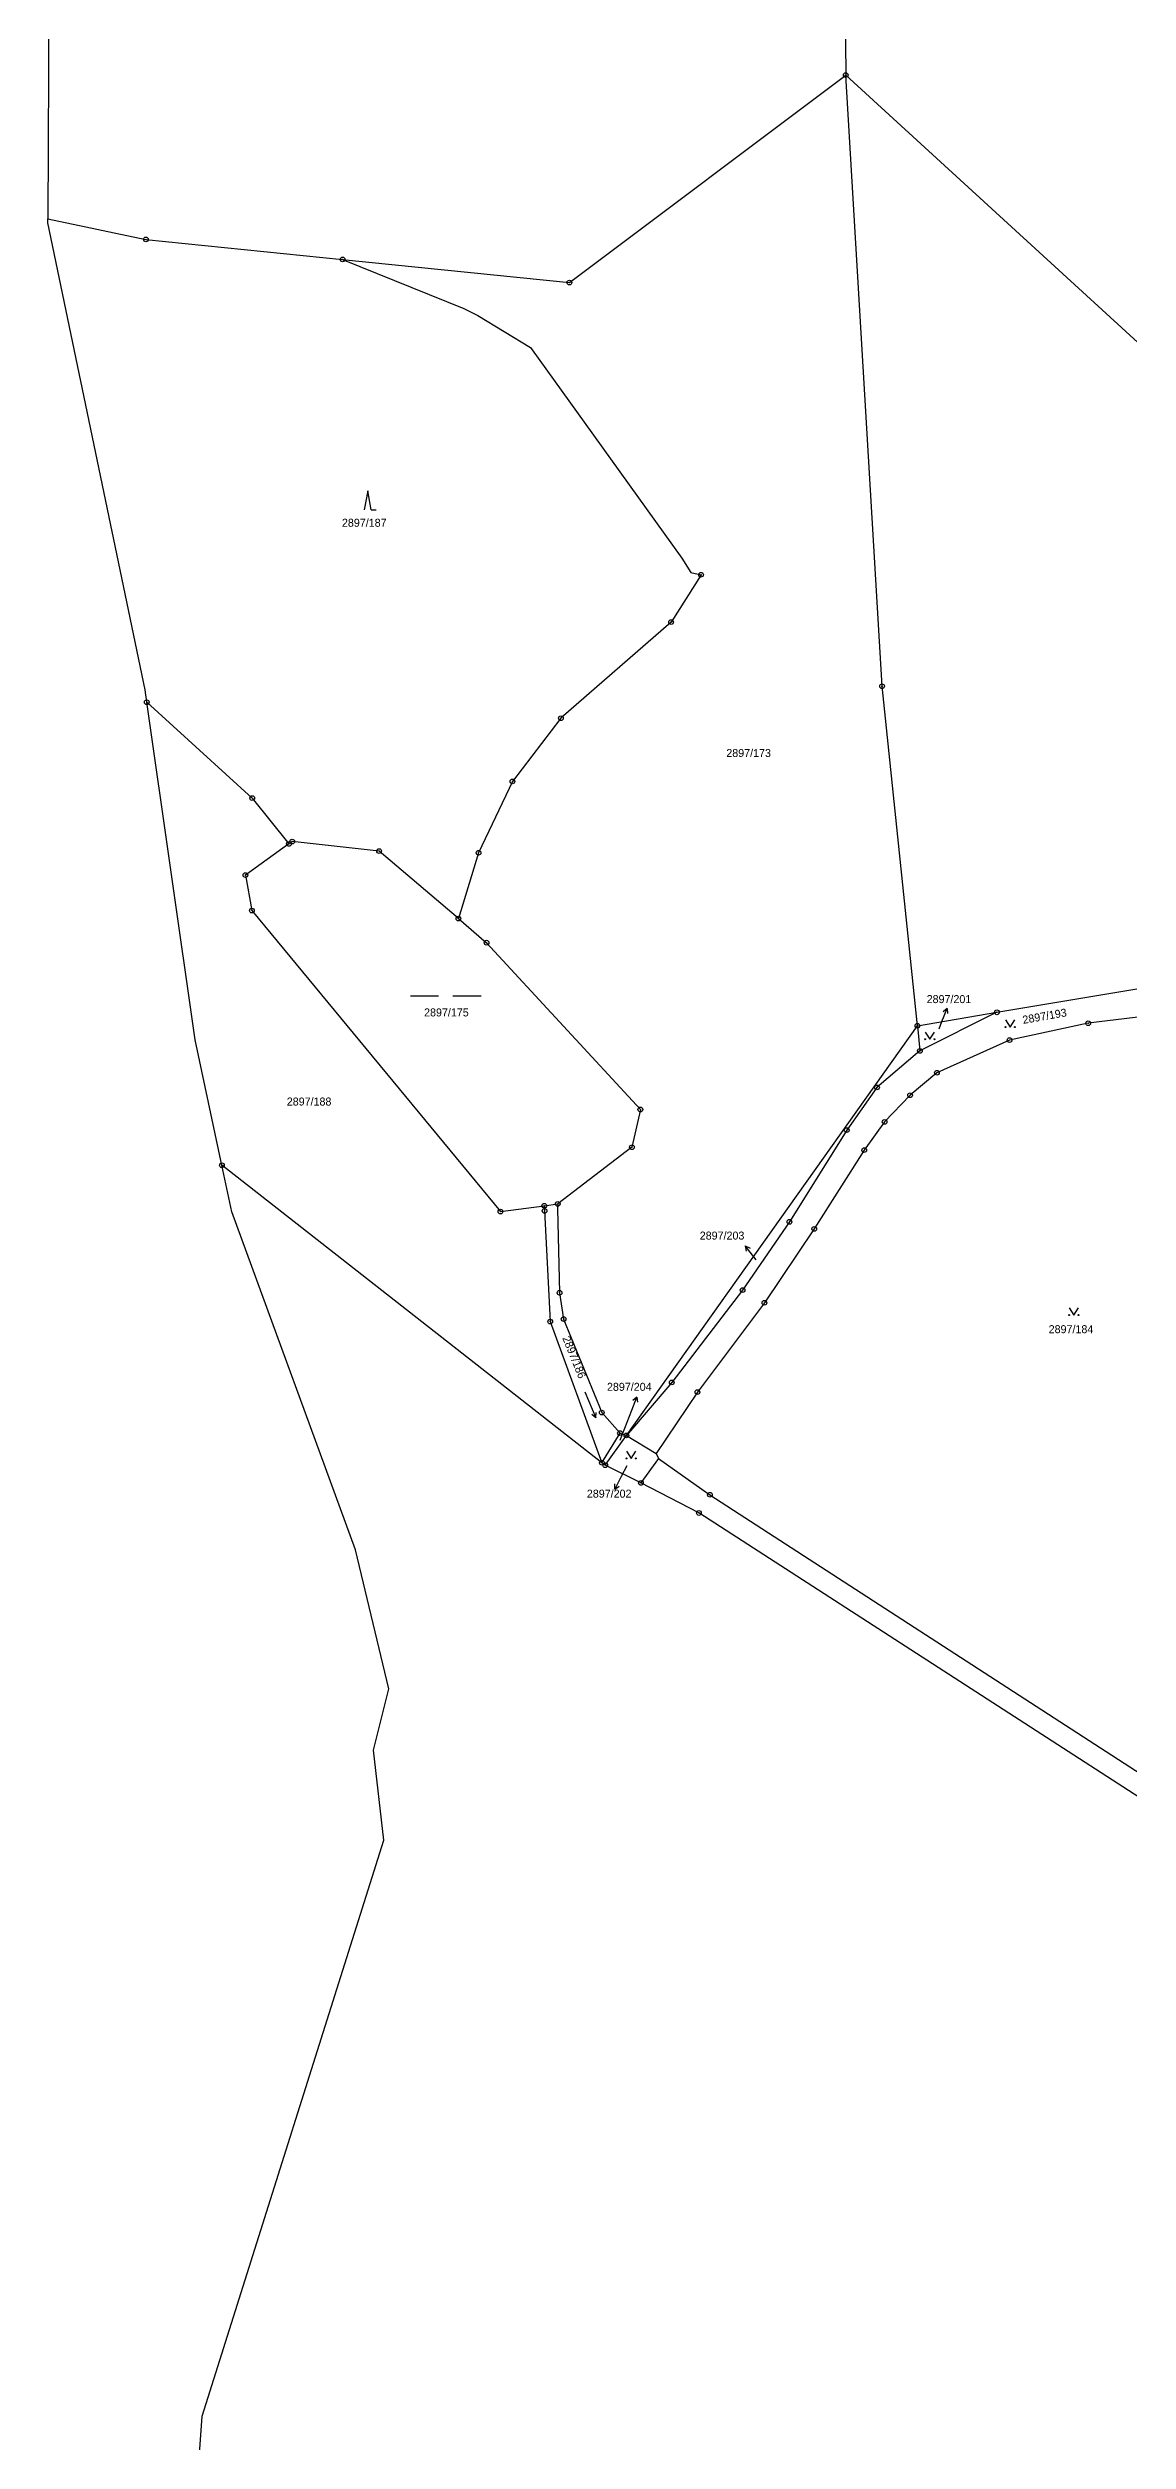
# Model space of a CAD drawing. Extents: x -784124 to -780570, y -980818 to -976926.
# Drawn here: x -783789 to -783559, y -980276 to -979767 of the extents above; entities that cross this region are included whole.
import ezdxf
from ezdxf.enums import TextEntityAlignment as Align

# ---------------------------------------------------------------- set-up
doc = ezdxf.new("R2010")
doc.units = 0
doc.header["$LTSCALE"] = 3.138375
doc.header["$MEASUREMENT"] = 0
doc.linetypes.add('0_206_2', pattern=[0])
for name, color, linetype in [('1029', 1, 'CONTINUOUS'), ('105', 1, 'CONTINUOUS'), ('18', 1, 'CONTINUOUS'), ('20600', 1, 'CONTINUOUS'), ('20602', 1, 'CONTINUOUS'), ('21900', 1, 'CONTINUOUS'), ('308', 1, 'CONTINUOUS'), ('314', 1, 'CONTINUOUS'), ('802', 1, 'CONTINUOUS'), ('803', 1, 'CONTINUOUS')]:
    doc.layers.add(name, color=color, linetype=linetype)

# ---------------------------------------------------------------- blocks, each defined once
blk = doc.blocks.new('1029$1')
at = {"layer": '1029', "color": 6, "linetype": 'Continuous'}
for p, q in [((0, 3), (-0.5, 2)), ((0, 0), (0, 3)), ((0, 3), (0.5, 2))]:
    blk.add_line(p, q, dxfattribs=at)
blk = doc.blocks.new('3_14$2')
at = {"layer": '314', "color": 255, "linetype": 'Continuous'}
blk.add_lwpolyline([(-1, 1.5), (0, 0), (1, 1.5)], dxfattribs=at)
for centre in [(-1, 0), (1, 0)]:
    blk.add_circle(centre, 0.1, dxfattribs=at)
blk = doc.blocks.new('8_03$8')
at = {"layer": '803', "color": 255, "linetype": 'Continuous'}
for p, q in [((-7.49, 0), (-1.49, 0)), ((1.51, 0), (7.51, 0))]:
    blk.add_line(p, q, dxfattribs=at)
blk = doc.blocks.new('8_02$7')
at = {"layer": '802', "color": 255, "linetype": 'Continuous'}
for p, q in [((3.02, -0.01), (2.04, 0.49)), ((-2.98, -0.01), (3.02, -0.01)), ((3.02, -0.01), (2.04, -0.51))]:
    blk.add_line(p, q, dxfattribs=at)
blk = doc.blocks.new('3_08$6')
at = {"layer": '308', "color": 255, "linetype": 'Continuous'}
for p, q in [((0, 4), (-0.75, 0)), ((0.75, 0), (0, 4)), ((0.75, 0), (1.75, 0))]:
    blk.add_line(p, q, dxfattribs=at)
blk = doc.blocks.new('1_05$19')
at = {"layer": '105', "color": 3, "linetype": 'Continuous'}
for radius in [0.5, 0.0303]:
    blk.add_circle((0, 0), radius, dxfattribs=at)

msp = doc.modelspace()

# ---------------------------------------------------------------- linework, layer by layer
at = {"layer": '1029', "color": 255, "linetype": 'Continuous'}
for p, q in [((-783599.6, -979975.44), (-783598.99, -979973.9)), ((-783638.48, -980024.5), (-783638.92, -980023.93)), ((-783667.35, -980062.83), (-783664.88, -980056.49)), ((-783665.95, -980068.32), (-783667.12, -980070.61))]:
    msp.add_line(p, q, dxfattribs=at)
at = {"layer": '20600', "color": 3, "linetype": 'Continuous'}
for p, q in [((-783788.4, -979681.09), (-783788.92, -979803.31)), ((-783788.92, -979804.17), (-783788.92, -979803.31)), ((-783756.91, -980281.26), (-783756.12, -980270.27))]:
    msp.add_line(p, q, dxfattribs=at)
msp.add_lwpolyline([(-783717.54, -980147.85), (-783719.72, -980128.73), (-783716.52, -980115.67)], dxfattribs=at)
at = {"layer": '20602', "color": 3, "linetype": '0_206_2'}
msp.add_line((-783756.12, -980270.27), (-783717.54, -980147.85), dxfattribs=at)
for points in [[(-783767.9, -979906.04), (-783768.28, -979903.39), (-783788.92, -979804.17)], [(-783751.95, -980004.44), (-783757.65, -979977.79), (-783767.9, -979906.04)], [(-783716.52, -980115.67), (-783723.58, -980086.18), (-783749.83, -980014.35), (-783751.95, -980004.44)]]:
    msp.add_lwpolyline(points, dxfattribs=at)
at = {"layer": '21900', "color": 3, "linetype": 'Continuous'}
for p, q in [((-783788.92, -979803.31), (-783768.1, -979807.69)), ((-783768.1, -979807.69), (-783726.31, -979811.95)), ((-783767.9, -979906.04), (-783745.52, -979926.43)), ((-783745.52, -979926.43), (-783737.71, -979936.15)), ((-783587.32, -979971.94), (-783556.3, -979966.71)), ((-783604.21, -979974.78), (-783587.32, -979971.94)), ((-783587.32, -979971.94), (-783603.66, -979980.14)), ((-783666.03, -980061.85), (-783604.21, -979974.78)), ((-783604.21, -979974.78), (-783603.66, -979980.14)), ((-783671.21, -980067.66), (-783751.95, -980004.44)), ((-783683.46, -980013.03), (-783680.61, -980012.64)), ((-783671.21, -980067.66), (-783667.38, -980061.34)), ((-783670.53, -980068.19), (-783666.03, -980061.85)), ((-783667.38, -980061.34), (-783666.03, -980061.85)), ((-783666.03, -980061.85), (-783659.68, -980065.69)), ((-783670.53, -980068.19), (-783671.21, -980067.66)), ((-783662.93, -980071.95), (-783670.53, -980068.19)), ((-783659.19, -980066.78), (-783662.93, -980071.95)), ((-783659.68, -980065.69), (-783659.19, -980066.78))]:
    msp.add_line(p, q, dxfattribs=at)
for points in [[(-783587.89, -979249.53), (-783597.59, -979355.9), (-783608.31, -979473.65), (-783616.47, -979605.2), (-783619.99, -979716.8), (-783619.43, -979772.77)], [(-783726.31, -979811.95), (-783678.12, -979816.87), (-783619.43, -979772.77)], [(-783604.21, -979974.78), (-783611.71, -979902.65), (-783619.43, -979772.77)], [(-783619.43, -979772.77), (-783514.65, -979868.67), (-783430.22, -979917.43), (-783428.76, -979917.95)], [(-783726.31, -979811.95), (-783700.54, -979822.36), (-783697.58, -979823.9), (-783686.37, -979830.67), (-783672.98, -979849.28), (-783654.27, -979875.46), (-783652.35, -979878.47), (-783650.16, -979878.95), (-783656.53, -979889.01), (-783679.95, -979909.44), (-783690.24, -979922.88), (-783697.42, -979938.04), (-783701.72, -979952.03)], [(-783737.71, -979936.15), (-783746.96, -979942.78), (-783745.59, -979950.33), (-783692.78, -980014.29), (-783683.46, -980013.03)], [(-783701.72, -979952.03), (-783718.55, -979937.67), (-783737.02, -979935.65), (-783737.71, -979936.15)], [(-783701.72, -979952.03), (-783695.73, -979957.14), (-783663.06, -979992.59), (-783664.84, -980000.6), (-783680.61, -980012.64)], [(-783483.8, -979972.5), (-783535.79, -979971.15), (-783552.05, -979972.3), (-783567.92, -979974.26), (-783584.63, -979977.84), (-783600.05, -979984.77), (-783605.77, -979989.55), (-783611.18, -979995.23), (-783615.49, -980001.23), (-783626.11, -980017.95), (-783636.69, -980033.66), (-783650.94, -980052.65), (-783659.68, -980065.69)], [(-783603.66, -979980.14), (-783612.79, -979987.89), (-783619.23, -979996.98), (-783631.39, -980016.46), (-783641.33, -980030.96), (-783656.38, -980050.58), (-783666.03, -980061.85)], [(-783683.46, -980013.03), (-783683.4, -980014.13), (-783682.2, -980037.66), (-783671.21, -980067.66)], [(-783680.61, -980012.64), (-783680.66, -980013.64), (-783680.23, -980031.54), (-783679.36, -980037.12), (-783671.27, -980056.98), (-783667.38, -980061.34)], [(-783659.19, -980066.78), (-783648.27, -980074.47), (-783543.03, -980142.65)], [(-783357.07, -980257.17), (-783406.58, -980229.34), (-783435.57, -980209.87), (-783539.72, -980149.99), (-783650.63, -980078.33), (-783662.93, -980071.95)]]:
    msp.add_lwpolyline(points, dxfattribs=at)

# ---------------------------------------------------------------- block references
at = {"layer": '1029', "color": 0, "linetype": 'ByBlock'}
for p, rotation in [((-783598.99, -979973.9), 339), ((-783638.92, -980023.93), 38), ((-783664.88, -980056.49), 339), ((-783667.12, -980070.61), 153)]:
    msp.add_blockref('1029$1', p, dxfattribs=dict(at, rotation=rotation))
at = {"layer": '105', "color": 0, "linetype": 'ByBlock'}
for p in [(-783619.43, -979772.77), (-783768.1, -979807.69), (-783726.31, -979811.95), (-783678.12, -979816.87), (-783650.16, -979878.95), (-783656.53, -979889.01), (-783611.71, -979902.65), (-783767.9, -979906.04), (-783679.95, -979909.44), (-783690.24, -979922.88), (-783745.52, -979926.43), (-783737.71, -979936.15), (-783737.02, -979935.65), (-783718.55, -979937.67), (-783697.42, -979938.04), (-783746.96, -979942.78), (-783745.59, -979950.33), (-783701.72, -979952.03), (-783695.73, -979957.14), (-783587.32, -979971.94), (-783604.21, -979974.78), (-783584.63, -979977.84), (-783567.92, -979974.26), (-783603.66, -979980.14), (-783612.79, -979987.89), (-783600.05, -979984.77), (-783663.06, -979992.59), (-783605.77, -979989.55), (-783619.23, -979996.98), (-783611.18, -979995.23), (-783751.95, -980004.44), (-783664.84, -980000.6), (-783615.49, -980001.23), (-783692.78, -980014.29), (-783683.46, -980013.03), (-783683.4, -980014.13), (-783680.61, -980012.64), (-783631.39, -980016.46), (-783626.11, -980017.95), (-783680.23, -980031.54), (-783641.33, -980030.96), (-783636.69, -980033.66), (-783682.2, -980037.66), (-783679.36, -980037.12), (-783656.38, -980050.58), (-783650.94, -980052.65), (-783671.27, -980056.98), (-783667.38, -980061.34), (-783666.03, -980061.85), (-783671.21, -980067.66), (-783670.53, -980068.19), (-783662.93, -980071.95), (-783648.27, -980074.47), (-783650.63, -980078.33)]:
    msp.add_blockref('1_05$19', p, dxfattribs=at)
at = {"layer": '308', "color": 0, "linetype": 'ByBlock'}
msp.add_blockref('3_08$6', (-783720.96, -979865.13), dxfattribs=at)
at = {"layer": '314', "color": 0, "linetype": 'ByBlock'}
for p in [(-783584.51, -979975.07), (-783601.58, -979977.67), (-783570.99, -980036.26), (-783665.03, -980066.72)]:
    msp.add_blockref('3_14$2', p, dxfattribs=at)
at = {"layer": '802', "color": 0, "linetype": 'ByBlock', "rotation": 293}
msp.add_blockref('8_02$7', (-783673.68, -980055.32), dxfattribs=at)
at = {"layer": '803', "color": 0, "linetype": 'ByBlock'}
msp.add_blockref('8_03$8', (-783704.42, -979968.45), dxfattribs=at)

# ---------------------------------------------------------------- texts
at = {"layer": '18', "color": 255, "linetype": 'Continuous'}
for s, p in [('2897/187', (-783721.71, -979869.27)), ('2897/173', (-783640.06, -979918.2)), ('2897/201', (-783597.5, -979970.49)), ('2897/175', (-783704.26, -979973.32)), ('2897/188', (-783733.43, -979992.26)), ('2897/203', (-783645.7, -980020.74)), ('2897/184', (-783571.58, -980040.63)), ('2897/204', (-783665.41, -980052.88)), ('2897/202', (-783669.68, -980075.58))]:
    msp.add_text(s, height=1.7, dxfattribs=at).set_placement(p, align=Align.BOTTOM_CENTER)
msp.add_text('2897/193', height=1.7, rotation=10, dxfattribs=at).set_placement((-783581.62, -979974.91), align=Align.BOTTOM_LEFT)
msp.add_text('2897/186', height=1.7, rotation=292, dxfattribs=at).set_placement((-783678.36, -980045.73), align=Align.BOTTOM_CENTER)

doc.saveas('drawing.dxf')
